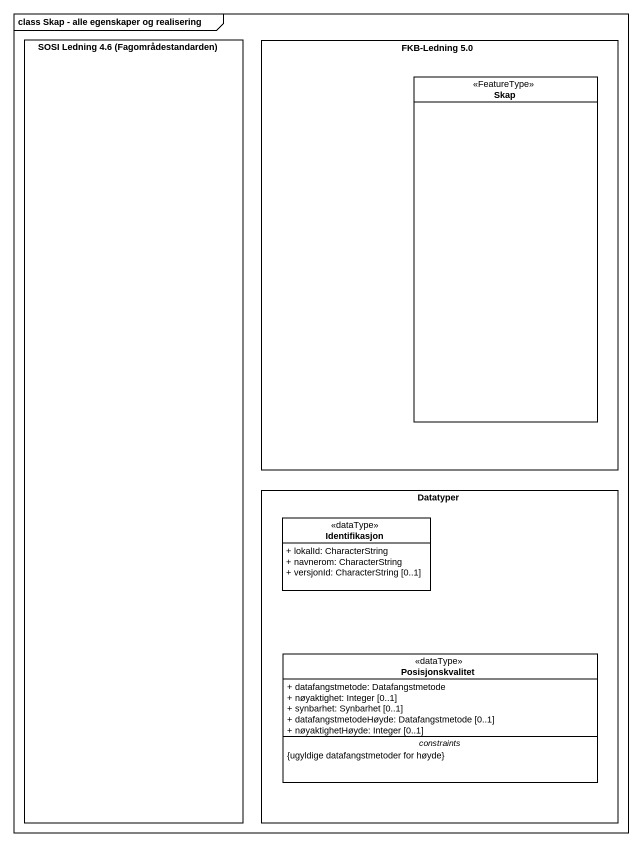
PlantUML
@startuml
mainframe class Skap - alle egenskaper og realisering
allowmixing
hide circle
hide empty members
skinparam classAttributeIconSize 0
rectangle "SOSI Ledning 4.6 (Fagområdestandarden)" as SOSI_Ledning_4_6
rectangle "FKB-Ledning 5.0" as FKB_Ledning_5_0 {
  class Skap <<FeatureType>> #FFFFFF
}
rectangle Datatyper {
  class Identifikasjon <<dataType>> {
    + lokalId: CharacterString
    + navnerom: CharacterString
    + versjonId: CharacterString [0..1]
  }
  class Posisjonskvalitet <<dataType>> {
    + datafangstmetode: Datafangstmetode
    + nøyaktighet: Integer [0..1]
    + synbarhet: Synbarhet [0..1]
    + datafangstmetodeHøyde: Datafangstmetode [0..1]
    + nøyaktighetHøyde: Integer [0..1]
    -- constraints --
    {ugyldige datafangstmetoder for høyde}
  }
}
@enduml
